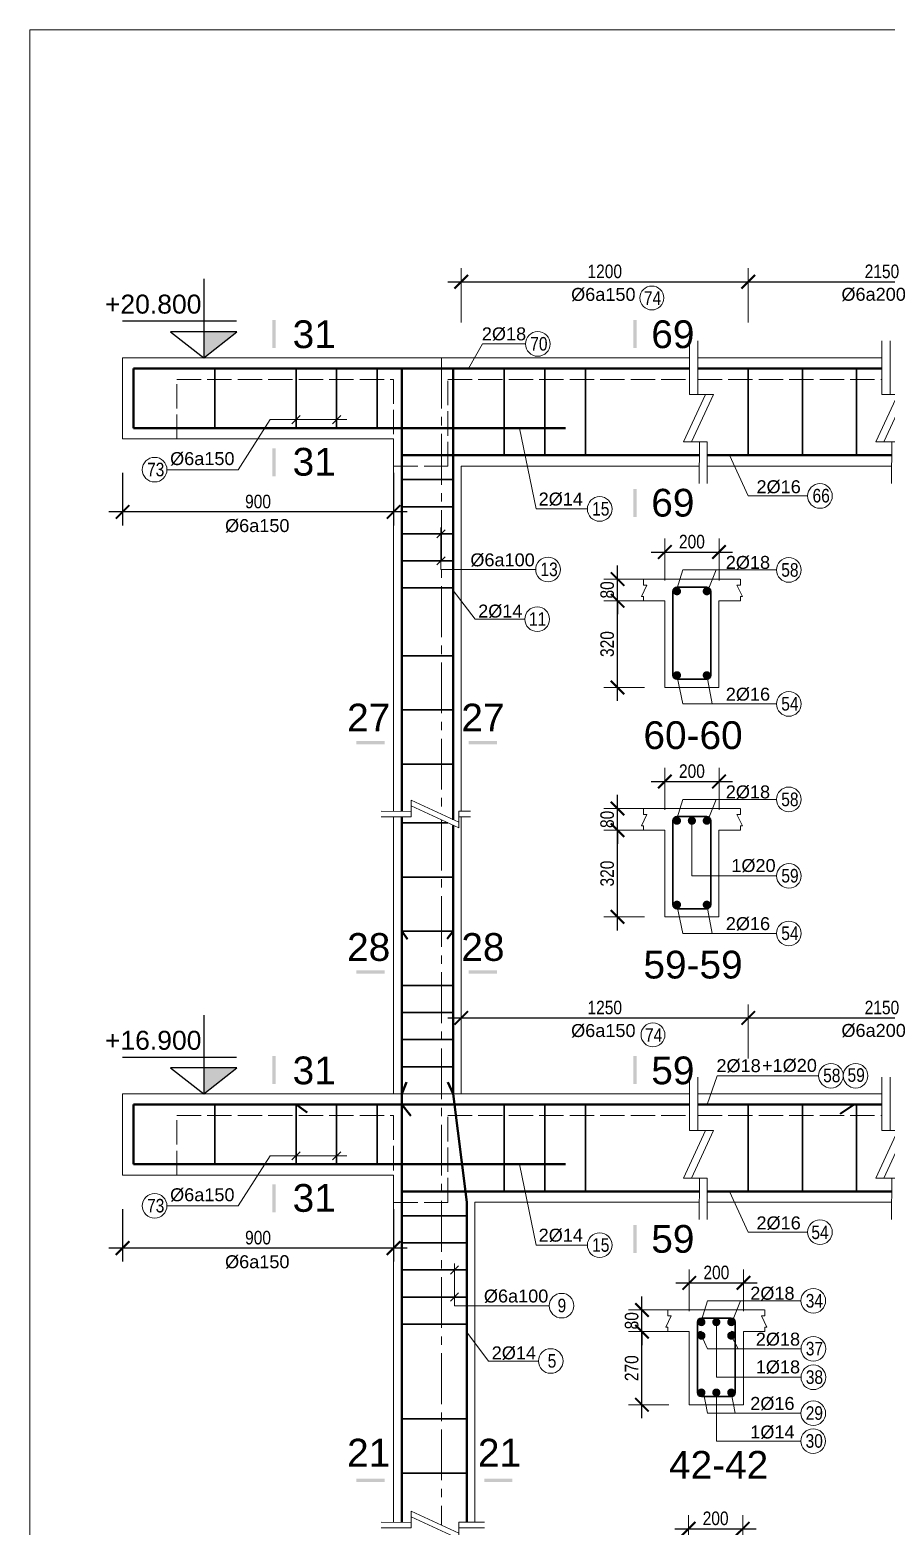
# Model space of a CAD drawing. Header units: inches. Extents: x 1604615 to 1925968, y -294302 to 52467.
# Drawn here: x 1641421 to 1654058, y -134507 to -112420 of the extents above; entities that cross this region are included whole.
import ezdxf

# ---------------------------------------------------------------- set-up
doc = ezdxf.new("R2010")
doc.units = ezdxf.units.IN
doc.header["$LTSCALE"] = 20
doc.header["$MEASUREMENT"] = 0
doc.linetypes.add('ACAD_ISO02W100', pattern=[15, 12, -3])
doc.linetypes.add('CENTER2', pattern=[1.125, 0.75, -0.125, 0.125, -0.125])
doc.layers.get('0').update_dxf_attribs({"lineweight": 13})
for name, color, linetype, lineweight in [('BORDER', 3, 'Continuous', 40), ('Duong bao', 4, 'Continuous', 30), ('net 0.2', 5, 'Continuous', 20), ('net dut', 7, 'Continuous', 9), ('truc', 16, 'CENTER2', 9)]:
    doc.layers.add(name, color=color, linetype=linetype, lineweight=lineweight)
doc.layers.add('kt', color=7, linetype='Continuous')
doc.layers.add('TEXT', color=9, linetype='Continuous')
doc.styles.add('chu', font='VHELVCN.TTF')
doc.styles.add('thep', font='ARIAL.TTF')
doc.dimstyles.new('tl100', dxfattribs={"dimscale": 100, "dimtxt": 2, "dimasz": 2, "dimexe": 2, "dimexo": 5, "dimgap": 0.5, "dimtad": 1, "dimdec": 0, "dimzin": 0, "dimdsep": 46, "dimtxsty": 'chu', "dimblk": 'ARCHTICK', "dimcen": 1, "dimdle": 2, "dimclrd": 1, "dimclre": 1, "dimclrt": 2, "dimadec": 0, "dimazin": 0, "dimtfac": 1, "dimtdec": 0, "dimtix": 1, "dimtofl": 0, "dimtmove": 0, "dimatfit": 3, "dimldrblk": 'ARCHTICK', "dimfxl": 1, "dimtolj": 1, "dimtzin": 0, "dimarcsym": 0})
doc.dimstyles.new('tl25', dxfattribs={"dimscale": 100, "dimtxt": 2, "dimasz": 2, "dimexe": 2, "dimexo": 3, "dimgap": 0.5, "dimtad": 1, "dimdec": 0, "dimlfac": 0.25, "dimdsep": 46, "dimtxsty": 'chu', "dimblk": 'ARCHTICK', "dimcen": 8, "dimdle": 2, "dimclrd": 1, "dimclre": 1, "dimclrt": 2, "dimadec": 0, "dimazin": 0, "dimtfac": 0.1, "dimtdec": 0, "dimtix": 1, "dimtmove": 2, "dimatfit": 3, "dimldrblk": 'ARCHTICK', "dimfxl": 6, "dimfxlon": 1, "dimtolj": 1, "dimlwe": -1, "dimarcsym": 0})

# ---------------------------------------------------------------- blocks, each defined once
blk = doc.blocks.new('_ArchTick')
at = {"color": 0, "linetype": 'ByBlock', "const_width": 0.15}
blk.add_lwpolyline([(-0.5, -0.5), (0.5, 0.5)], dxfattribs=at)
blk = doc.blocks.new('*D768')
at = {"color": 1, "lineweight": -2}
for p, q in [((1642788, -129826), (1642788, -130603)), ((1646788, -129826), (1646788, -130603)), ((1646988, -130403), (1642588, -130403))]:
    blk.add_line(p, q, dxfattribs=at)
at = {"layer": 'Defpoints', "color": 0}
for p in [(1642788, -129326), (1646788, -129326), (1642788, -130403)]:
    blk.add_point(p, dxfattribs=at)
at = {"color": 1, "lineweight": -2, "xscale": 200, "yscale": 200, "zscale": 200, "rotation": 180}
blk.add_blockref('_ArchTick', (1642788, -130403), dxfattribs=at)
at = {"color": 1, "lineweight": -2, "xscale": 200, "yscale": 200, "zscale": 200}
blk.add_blockref('_ArchTick', (1646788, -130403), dxfattribs=at)
at = {"color": 2, "insert": (1644788, -130250), "char_height": 200, "attachment_point": 5, "style": 'chu'}
blk.add_mtext('\\A1;900', dxfattribs=at)
blk = doc.blocks.new('*D770')
at = {"color": 1}
for p, q in [((1647788, -127605), (1647788, -126805)), ((1652023, -127605), (1652023, -126805))]:
    blk.add_line(p, q, dxfattribs=at)
at = {"color": 1, "lineweight": -2}
blk.add_line((1647588, -127005), (1652223, -127005), dxfattribs=at)
at = {"layer": 'Defpoints', "color": 0}
for p in [(1652023, -127005), (1647788, -128126), (1652023, -128286)]:
    blk.add_point(p, dxfattribs=at)
at = {"color": 1, "lineweight": -2, "xscale": 200, "yscale": 200, "zscale": 200, "rotation": 180}
blk.add_blockref('_ArchTick', (1647788, -127005), dxfattribs=at)
at = {"color": 1, "lineweight": -2, "xscale": 200, "yscale": 200, "zscale": 200}
blk.add_blockref('_ArchTick', (1652023, -127005), dxfattribs=at)
at = {"color": 2, "insert": (1649906, -126853), "char_height": 200, "attachment_point": 5, "style": 'chu'}
blk.add_mtext('\\A1;1250', dxfattribs=at)
blk = doc.blocks.new('*D771')
at = {"color": 1}
for p, q in [((1652023, -127605), (1652023, -126805)), ((1655971, -127605), (1655971, -126805))]:
    blk.add_line(p, q, dxfattribs=at)
at = {"color": 1, "lineweight": -2}
blk.add_line((1651823, -127005), (1656171, -127005), dxfattribs=at)
at = {"layer": 'Defpoints', "color": 0}
for p in [(1655971, -127005), (1652023, -128286), (1655971, -129566)]:
    blk.add_point(p, dxfattribs=at)
at = {"color": 1, "lineweight": -2, "xscale": 200, "yscale": 200, "zscale": 200, "rotation": 180}
blk.add_blockref('_ArchTick', (1652023, -127005), dxfattribs=at)
at = {"color": 1, "lineweight": -2, "xscale": 200, "yscale": 200, "zscale": 200}
blk.add_blockref('_ArchTick', (1655971, -127005), dxfattribs=at)
at = {"color": 2, "insert": (1653997, -126853), "char_height": 200, "attachment_point": 5, "style": 'chu'}
blk.add_mtext('\\A1;2150', dxfattribs=at)
blk = doc.blocks.new('kk')
at = {"ltscale": 0.1}
for p, q in [((-71, 1140), (-71, 350)), ((49, 350), (49, 1140)), ((-162, -350), (162, 350)), ((-71, 350), (281, 350)), ((281, 350), (-44, -350)), ((162, 350), (49, 350)), ((73, -350), (-162, -350)), ((-44, -350), (189, -350)), ((71, -962), (73, -350)), ((189, -350), (189, -962))]:
    blk.add_line(p, q, dxfattribs=at)
blk = doc.blocks.new('*D778')
at = {"color": 1, "lineweight": -2}
for p, q in [((1642788, -118958), (1642788, -119735)), ((1646788, -118958), (1646788, -119735)), ((1646988, -119535), (1642588, -119535))]:
    blk.add_line(p, q, dxfattribs=at)
at = {"layer": 'Defpoints', "color": 0}
for p in [(1642788, -118458), (1646788, -118458), (1642788, -119535)]:
    blk.add_point(p, dxfattribs=at)
at = {"color": 1, "lineweight": -2, "xscale": 200, "yscale": 200, "zscale": 200, "rotation": 180}
blk.add_blockref('_ArchTick', (1642788, -119535), dxfattribs=at)
at = {"color": 1, "lineweight": -2, "xscale": 200, "yscale": 200, "zscale": 200}
blk.add_blockref('_ArchTick', (1646788, -119535), dxfattribs=at)
at = {"color": 2, "insert": (1644788, -119383), "char_height": 200, "attachment_point": 5, "style": 'chu'}
blk.add_mtext('\\A1;900', dxfattribs=at)
blk = doc.blocks.new('*D780')
at = {"color": 1}
for p, q in [((1647788, -116737), (1647788, -115937)), ((1652023, -116737), (1652023, -115937))]:
    blk.add_line(p, q, dxfattribs=at)
at = {"color": 1, "lineweight": -2}
blk.add_line((1647588, -116137), (1652223, -116137), dxfattribs=at)
at = {"layer": 'Defpoints', "color": 0}
for p in [(1652023, -116137), (1647788, -117258), (1652023, -117418)]:
    blk.add_point(p, dxfattribs=at)
at = {"color": 1, "lineweight": -2, "xscale": 200, "yscale": 200, "zscale": 200, "rotation": 180}
blk.add_blockref('_ArchTick', (1647788, -116137), dxfattribs=at)
at = {"color": 1, "lineweight": -2, "xscale": 200, "yscale": 200, "zscale": 200}
blk.add_blockref('_ArchTick', (1652023, -116137), dxfattribs=at)
at = {"color": 2, "insert": (1649906, -115985), "char_height": 200, "attachment_point": 5, "style": 'chu'}
blk.add_mtext('\\A1;1200', dxfattribs=at)
blk = doc.blocks.new('*D781')
at = {"color": 1}
for p, q in [((1652023, -116737), (1652023, -115937)), ((1655971, -116737), (1655971, -115937))]:
    blk.add_line(p, q, dxfattribs=at)
at = {"color": 1, "lineweight": -2}
blk.add_line((1651823, -116137), (1656171, -116137), dxfattribs=at)
at = {"layer": 'Defpoints', "color": 0}
for p in [(1655971, -116137), (1652023, -117418), (1655971, -118698)]:
    blk.add_point(p, dxfattribs=at)
at = {"color": 1, "lineweight": -2, "xscale": 200, "yscale": 200, "zscale": 200, "rotation": 180}
blk.add_blockref('_ArchTick', (1652023, -116137), dxfattribs=at)
at = {"color": 1, "lineweight": -2, "xscale": 200, "yscale": 200, "zscale": 200}
blk.add_blockref('_ArchTick', (1655971, -116137), dxfattribs=at)
at = {"color": 2, "insert": (1653997, -115985), "char_height": 200, "attachment_point": 5, "style": 'chu'}
blk.add_mtext('\\A1;2150', dxfattribs=at)
blk = doc.blocks.new('*D631')
at = {"color": 1}
for p, q in [((1651142, -134965), (1651142, -134346)), ((1651942, -134965), (1651942, -134346))]:
    blk.add_line(p, q, dxfattribs=at)
at = {"color": 1, "lineweight": -2}
blk.add_line((1650942, -134546), (1652142, -134546), dxfattribs=at)
at = {"layer": 'Defpoints', "color": 0}
for p in [(1651942, -134546), (1651142, -135265), (1651942, -135265)]:
    blk.add_point(p, dxfattribs=at)
at = {"color": 1, "lineweight": -2, "xscale": 200, "yscale": 200, "zscale": 200, "rotation": 180}
blk.add_blockref('_ArchTick', (1651142, -134546), dxfattribs=at)
at = {"color": 1, "lineweight": -2, "xscale": 200, "yscale": 200, "zscale": 200}
blk.add_blockref('_ArchTick', (1651942, -134546), dxfattribs=at)
at = {"color": 2, "insert": (1651542, -134394), "char_height": 200, "attachment_point": 5, "style": 'chu'}
blk.add_mtext('\\A1;200', dxfattribs=at)
blk = doc.blocks.new('*D634')
at = {"color": 1}
for p, q in [((1651153, -131336), (1651153, -130717)), ((1651953, -131336), (1651953, -130717))]:
    blk.add_line(p, q, dxfattribs=at)
at = {"color": 1, "lineweight": -2}
blk.add_line((1650953, -130917), (1652153, -130917), dxfattribs=at)
at = {"layer": 'Defpoints', "color": 0}
for p in [(1651953, -130917), (1651153, -131636), (1651953, -131636)]:
    blk.add_point(p, dxfattribs=at)
at = {"color": 1, "lineweight": -2, "xscale": 200, "yscale": 200, "zscale": 200, "rotation": 180}
blk.add_blockref('_ArchTick', (1651153, -130917), dxfattribs=at)
at = {"color": 1, "lineweight": -2, "xscale": 200, "yscale": 200, "zscale": 200}
blk.add_blockref('_ArchTick', (1651953, -130917), dxfattribs=at)
at = {"color": 2, "insert": (1651553, -130764), "char_height": 200, "attachment_point": 5, "style": 'chu'}
blk.add_mtext('\\A1;200', dxfattribs=at)
blk = doc.blocks.new('*D635')
at = {"color": 1}
for p, q in [((1650853, -131636), (1650255, -131636)), ((1650853, -132716), (1650255, -132716))]:
    blk.add_line(p, q, dxfattribs=at)
at = {"color": 1, "lineweight": -2}
blk.add_line((1650455, -132916), (1650455, -131436), dxfattribs=at)
at = {"layer": 'Defpoints', "color": 0}
for p in [(1650455, -131636), (1651153, -131636), (1651153, -132716)]:
    blk.add_point(p, dxfattribs=at)
at = {"color": 1, "lineweight": -2, "xscale": 200, "yscale": 200, "zscale": 200}
for p, rotation in [((1650455, -131636), 90), ((1650455, -132716), 270)]:
    blk.add_blockref('_ArchTick', p, dxfattribs=dict(at, rotation=rotation))
at = {"color": 2, "insert": (1650303, -132176), "char_height": 200, "attachment_point": 5, "rotation": 90, "style": 'chu'}
blk.add_mtext('\\A1;270', dxfattribs=at)
blk = doc.blocks.new('*D636')
at = {"color": 1, "lineweight": -2}
for p, q in [((1650455, -131316), (1650455, -131116)), ((1650455, -131636), (1650455, -131316)), ((1650455, -131636), (1650455, -131836))]:
    blk.add_line(p, q, dxfattribs=at)
at = {"color": 1}
for p, q in [((1650853, -131316), (1650255, -131316)), ((1650853, -131636), (1650255, -131636))]:
    blk.add_line(p, q, dxfattribs=at)
at = {"layer": 'Defpoints', "color": 0}
for p in [(1650455, -131316), (1651153, -131316), (1651153, -131636)]:
    blk.add_point(p, dxfattribs=at)
at = {"color": 1, "lineweight": -2, "xscale": 200, "yscale": 200, "zscale": 200}
for p, rotation in [((1650455, -131316), 270), ((1650455, -131636), 90)]:
    blk.add_blockref('_ArchTick', p, dxfattribs=dict(at, rotation=rotation))
at = {"color": 2, "insert": (1650303, -131476), "char_height": 200, "attachment_point": 5, "rotation": 90, "style": 'chu'}
blk.add_mtext('\\A1;80', dxfattribs=at)
blk = doc.blocks.new('*D685')
at = {"color": 1}
for p, q in [((1650792, -123934), (1650792, -123315)), ((1651592, -123934), (1651592, -123315))]:
    blk.add_line(p, q, dxfattribs=at)
at = {"color": 1, "lineweight": -2}
blk.add_line((1650592, -123515), (1651792, -123515), dxfattribs=at)
at = {"layer": 'Defpoints', "color": 0}
for p in [(1651592, -123515), (1650792, -124234), (1651592, -124234)]:
    blk.add_point(p, dxfattribs=at)
at = {"color": 1, "lineweight": -2, "xscale": 200, "yscale": 200, "zscale": 200, "rotation": 180}
blk.add_blockref('_ArchTick', (1650792, -123515), dxfattribs=at)
at = {"color": 1, "lineweight": -2, "xscale": 200, "yscale": 200, "zscale": 200}
blk.add_blockref('_ArchTick', (1651592, -123515), dxfattribs=at)
at = {"color": 2, "insert": (1651192, -123363), "char_height": 200, "attachment_point": 5, "style": 'chu'}
blk.add_mtext('\\A1;200', dxfattribs=at)
blk = doc.blocks.new('*D686')
at = {"color": 1, "lineweight": -2}
blk.add_line((1650094, -125714), (1650094, -124034), dxfattribs=at)
at = {"color": 1}
for p, q in [((1650492, -124234), (1649894, -124234)), ((1650492, -125514), (1649894, -125514))]:
    blk.add_line(p, q, dxfattribs=at)
at = {"layer": 'Defpoints', "color": 0}
for p in [(1650094, -124234), (1650792, -124234), (1650792, -125514)]:
    blk.add_point(p, dxfattribs=at)
at = {"color": 1, "lineweight": -2, "xscale": 200, "yscale": 200, "zscale": 200}
for p, rotation in [((1650094, -124234), 90), ((1650094, -125514), 270)]:
    blk.add_blockref('_ArchTick', p, dxfattribs=dict(at, rotation=rotation))
at = {"color": 2, "insert": (1649942, -124874), "char_height": 200, "attachment_point": 5, "rotation": 90, "style": 'chu'}
blk.add_mtext('\\A1;320', dxfattribs=at)
blk = doc.blocks.new('*D687')
at = {"color": 1, "lineweight": -2}
for p, q in [((1650094, -123914), (1650094, -123714)), ((1650094, -124234), (1650094, -123914)), ((1650094, -124234), (1650094, -124434))]:
    blk.add_line(p, q, dxfattribs=at)
at = {"color": 1}
for p, q in [((1650492, -123914), (1649894, -123914)), ((1650492, -124234), (1649894, -124234))]:
    blk.add_line(p, q, dxfattribs=at)
at = {"layer": 'Defpoints', "color": 0}
for p in [(1650094, -123914), (1650792, -123914), (1650792, -124234)]:
    blk.add_point(p, dxfattribs=at)
at = {"color": 1, "lineweight": -2, "xscale": 200, "yscale": 200, "zscale": 200}
for p, rotation in [((1650094, -123914), 270), ((1650094, -124234), 90)]:
    blk.add_blockref('_ArchTick', p, dxfattribs=dict(at, rotation=rotation))
at = {"color": 2, "insert": (1649942, -124074), "char_height": 200, "attachment_point": 5, "rotation": 90, "style": 'chu'}
blk.add_mtext('\\A1;80', dxfattribs=at)
blk = doc.blocks.new('*D718')
at = {"color": 1}
for p, q in [((1650792, -120546), (1650792, -119927)), ((1651592, -120546), (1651592, -119927))]:
    blk.add_line(p, q, dxfattribs=at)
at = {"color": 1, "lineweight": -2}
blk.add_line((1650592, -120127), (1651792, -120127), dxfattribs=at)
at = {"layer": 'Defpoints', "color": 0}
for p in [(1651592, -120127), (1650792, -120846), (1651592, -120846)]:
    blk.add_point(p, dxfattribs=at)
at = {"color": 1, "lineweight": -2, "xscale": 200, "yscale": 200, "zscale": 200, "rotation": 180}
blk.add_blockref('_ArchTick', (1650792, -120127), dxfattribs=at)
at = {"color": 1, "lineweight": -2, "xscale": 200, "yscale": 200, "zscale": 200}
blk.add_blockref('_ArchTick', (1651592, -120127), dxfattribs=at)
at = {"color": 2, "insert": (1651192, -119975), "char_height": 200, "attachment_point": 5, "style": 'chu'}
blk.add_mtext('\\A1;200', dxfattribs=at)
blk = doc.blocks.new('*D719')
at = {"color": 1, "lineweight": -2}
blk.add_line((1650094, -122326), (1650094, -120646), dxfattribs=at)
at = {"color": 1}
for p, q in [((1650492, -120846), (1649894, -120846)), ((1650492, -122126), (1649894, -122126))]:
    blk.add_line(p, q, dxfattribs=at)
at = {"layer": 'Defpoints', "color": 0}
for p in [(1650094, -120846), (1650792, -120846), (1650792, -122126)]:
    blk.add_point(p, dxfattribs=at)
at = {"color": 1, "lineweight": -2, "xscale": 200, "yscale": 200, "zscale": 200}
for p, rotation in [((1650094, -120846), 90), ((1650094, -122126), 270)]:
    blk.add_blockref('_ArchTick', p, dxfattribs=dict(at, rotation=rotation))
at = {"color": 2, "insert": (1649942, -121486), "char_height": 200, "attachment_point": 5, "rotation": 90, "style": 'chu'}
blk.add_mtext('\\A1;320', dxfattribs=at)
blk = doc.blocks.new('*D720')
at = {"color": 1, "lineweight": -2}
for p, q in [((1650094, -120526), (1650094, -120326)), ((1650094, -120846), (1650094, -120526)), ((1650094, -120846), (1650094, -121046))]:
    blk.add_line(p, q, dxfattribs=at)
at = {"color": 1}
for p, q in [((1650492, -120526), (1649894, -120526)), ((1650492, -120846), (1649894, -120846))]:
    blk.add_line(p, q, dxfattribs=at)
at = {"layer": 'Defpoints', "color": 0}
for p in [(1650094, -120526), (1650792, -120526), (1650792, -120846)]:
    blk.add_point(p, dxfattribs=at)
at = {"color": 1, "lineweight": -2, "xscale": 200, "yscale": 200, "zscale": 200}
for p, rotation in [((1650094, -120526), 270), ((1650094, -120846), 90)]:
    blk.add_blockref('_ArchTick', p, dxfattribs=dict(at, rotation=rotation))
at = {"color": 2, "insert": (1649942, -120686), "char_height": 200, "attachment_point": 5, "rotation": 90, "style": 'chu'}
blk.add_mtext('\\A1;80', dxfattribs=at)

msp = doc.modelspace()

# ---------------------------------------------------------------- hatches: boundary and pattern name
at = {"layer": 'kt'}
for points in [[(1644477, -116874.2), (1643987.4, -117258), (1643987.4, -116874.2)], [(1644477, -116874.2), (1643987.4, -117258), (1643987.4, -116874.2)], [(1644477, -116874.2), (1643987.4, -117258), (1643987.4, -116874.2)], [(1644477, -127742), (1643987.4, -128125.7), (1643987.4, -127742)], [(1644477, -127742), (1643987.4, -128125.7), (1643987.4, -127742)]]:
    msp.add_hatch(color=256, dxfattribs=at).paths.add_polyline_path(points)

# ---------------------------------------------------------------- linework, layer by layer
at = {"ltscale": 0.1}
for p, q in [((1642788.4, -118458), (1642788.4, -117258)), ((1646788.4, -118458), (1642788.4, -118458)), ((1646788.4, -118458), (1646788.4, -123955.3)), ((1647788.4, -118858), (1647788.4, -123955.3)), ((1647788.4, -118858), (1651300.5, -118858.5)), ((1651418.4, -118858), (1654140.1, -118858.5)), ((1646788.4, -124037.9), (1646788.4, -128125.7)), ((1647788.4, -124037.9), (1647788.4, -128125.7)), ((1642788.4, -129325.7), (1642788.4, -128125.7)), ((1646788.4, -128125.7), (1647788.4, -128125.7)), ((1646788.4, -129325.7), (1642788.4, -129325.7)), ((1646788.4, -129325.7), (1646788.4, -134451.7)), ((1647988.4, -129725.7), (1647988.4, -134451.7)), ((1647988.4, -129725.7), (1651300.5, -129726.2)), ((1651418.4, -129725.7), (1654140.1, -129726.2))]:
    msp.add_line(p, q, dxfattribs=at)
for p, q in [((1645288.6, -118232.4), (1645408.3, -118111.9)), ((1645888.6, -118232.4), (1646008.3, -118111.9)), ((1647428.2, -119918.2), (1647547.9, -119797.7)), ((1647428.2, -120318.2), (1647547.9, -120197.7)), ((1650791.7, -120526.4), (1650479.3, -120526.4)), ((1651591.7, -120526.4), (1650791.7, -120526.4)), ((1651591.7, -120526.4), (1651904.1, -120526.4)), ((1650791.7, -120846.4), (1650475.7, -120846.4)), ((1650791.7, -120846.4), (1650791.7, -122126.4)), ((1651591.7, -122126.4), (1651591.7, -120846.4)), ((1651591.7, -120846.4), (1651907.7, -120846.4)), ((1650791.7, -122126.4), (1651591.7, -122126.4)), ((1650791.7, -123914), (1650479.3, -123914)), ((1651591.7, -123914), (1650791.7, -123914)), ((1651191.7, -124094), (1651191.7, -124908.6)), ((1651591.7, -123914), (1651904.1, -123914)), ((1650791.7, -124234), (1650475.7, -124234)), ((1650791.7, -124234), (1650791.7, -125514)), ((1651591.7, -125514), (1651591.7, -124234)), ((1651591.7, -124234), (1651907.7, -124234)), ((1651191.7, -124908.6), (1652439.7, -124908.6)), ((1650791.7, -125514), (1651591.7, -125514)), ((1645288.6, -129100.1), (1645408.3, -128979.6)), ((1645888.6, -129100.1), (1646008.3, -128979.6)), ((1647628.2, -130786), (1647747.9, -130665.4)), ((1647628.2, -131186), (1647747.9, -131065.4)), ((1651152.6, -131315.8), (1650840.2, -131315.8)), ((1651952.6, -131315.8), (1651152.6, -131315.8)), ((1651952.6, -131315.8), (1652265, -131315.8)), ((1651152.6, -131635.8), (1650836.6, -131635.8)), ((1651152.6, -131635.8), (1651152.6, -132715.8)), ((1651552.6, -131495.8), (1651552.6, -132310.4)), ((1651952.6, -132715.8), (1651952.6, -131635.8)), ((1651952.6, -131635.8), (1652268.6, -131635.8)), ((1651772.6, -131695.8), (1651873, -131889.6)), ((1651552.6, -132310.4), (1652800.7, -132310.4)), ((1651152.6, -132715.8), (1651952.6, -132715.8)), ((1651552.6, -132535.8), (1651552.6, -133252.6)), ((1651552.6, -133252.6), (1652799.6, -133252.6))]:
    msp.add_line(p, q)
msp.add_lwpolyline([(1641421, -112419.5), (1676538.2, -112419.5), (1676538.2, -159284.5), (1641421, -159284.5)], close=True)
for points in [[(1647894.6, -117418), (1648100.9, -117055.2), (1648735.4, -117055.2)], [(1646097.7, -118172.1), (1644965.3, -118172.1), (1644492.7, -118911.5), (1643443.2, -118911.5)], [(1648645.9, -118298), (1648895.4, -119491.7), (1649649.1, -119491.7)], [(1651745.8, -118698), (1652024.2, -119299.9), (1652900.1, -119299.9)], [(1647488.1, -119763.6), (1647488.1, -120385.4), (1648886.3, -120385.4)], [(1650475.7, -120526.4), (1650475.7, -120615.1), (1650526.5, -120615.1), (1650445.8, -120783.5), (1650475.7, -120783.5), (1650475.7, -120846.4)], [(1650971.7, -120676.4), (1651060.4, -120391.6), (1652440.6, -120391.6)], [(1651411.7, -120736.4), (1651549.7, -120391.6)], [(1651907.7, -120526.4), (1651907.7, -120615.1), (1651856.8, -120615.1), (1651937.5, -120783.5), (1651907.7, -120783.5), (1651907.7, -120846.4)], [(1647668.4, -120694.4), (1647990.5, -121118.9), (1648726.9, -121118.9)], [(1650971.7, -121946.4), (1651060.4, -122370), (1652440.6, -122370)], [(1651411.7, -121946.4), (1651489.1, -122370)], [(1650971.7, -124064), (1651060.4, -123779.2), (1652440.6, -123779.2)], [(1651411.7, -124124), (1651549.7, -123779.2)], [(1650475.7, -123914), (1650475.7, -124002.7), (1650526.5, -124002.7), (1650445.8, -124171.1), (1650475.7, -124171.1), (1650475.7, -124234)], [(1651907.7, -123914), (1651907.7, -124002.7), (1651856.8, -124002.7), (1651937.5, -124171.1), (1651907.7, -124171.1), (1651907.7, -124234)], [(1650971.7, -125334), (1651060.4, -125757.5), (1652440.6, -125757.5)], [(1651411.7, -125334), (1651489.1, -125757.5)], [(1651417.5, -128285.7), (1651563.5, -127858.8), (1653062.4, -127858.8)], [(1646097.7, -129039.9), (1644965.3, -129039.9), (1644492.7, -129779.2), (1643443.2, -129779.2)], [(1648645.9, -129165.7), (1648895.4, -130359.4), (1649649.1, -130359.4)], [(1651745.8, -129565.8), (1652024.2, -130167.6), (1652900.1, -130167.6)], [(1647688.1, -130631.3), (1647688.1, -131253.2), (1649086.3, -131253.2)], [(1651332.6, -131465.8), (1651421.3, -131181), (1652801.5, -131181)], [(1651772.6, -131525.8), (1651910.6, -131181)], [(1650836.6, -131315.8), (1650836.6, -131404.5), (1650887.5, -131404.5), (1650806.8, -131572.9), (1650836.6, -131572.9), (1650836.6, -131635.8)], [(1652268.6, -131315.8), (1652268.6, -131404.5), (1652217.7, -131404.5), (1652298.5, -131572.9), (1652268.6, -131572.9), (1652268.6, -131635.8)], [(1647868.4, -131645.6), (1648190.5, -132070.1), (1648926.9, -132070.1)], [(1651332.6, -131695.8), (1651421.3, -131889.6), (1652803, -131889.6)], [(1651362.6, -132535.8), (1651421.3, -132841), (1652801.5, -132841)], [(1651772.6, -132535.8), (1651828.4, -132841)]]:
    msp.add_lwpolyline(points)
for points in [[(1642788.4, -117258), (1647788.4, -117258)], [(1647788.4, -117258), (1651158.4, -117258)], [(1651278.4, -117258), (1653998, -117258)], [(1646605.7, -123954.7), (1647048.2, -123956.2), (1647048.2, -123791.7), (1647749.8, -124117.1), (1647749.8, -124037.9), (1647924.1, -124037.9)], [(1647924.1, -123953.9), (1647749.8, -123953.9), (1647749.8, -124200.1), (1647048.2, -123874.6), (1647048.2, -124037.9), (1646605.7, -124037.9)], [(1642788.4, -128125.7), (1646788.4, -128125.7)], [(1647788.4, -128125.7), (1651158.4, -128125.7)], [(1651278.4, -128125.7), (1653998, -128125.7)], [(1646605.7, -134451.1), (1647048.2, -134452.6), (1647048.2, -134288), (1647749.8, -134613.5), (1647749.8, -134534.2), (1648129.3, -134534.2)], [(1648129.3, -134450.2), (1647749.8, -134450.2), (1647749.8, -134696.4), (1647048.2, -134371), (1647048.2, -134534.2), (1646605.7, -134534.2)]]:
    msp.add_lwpolyline(points, dxfattribs=at)
at = {"const_width": 60}
for points in [[(1650941.7, -120706.4, -1), (1651001.7, -120706.4, -1)], [(1651441.7, -120706.4, 1), (1651381.7, -120706.4, 1)], [(1650941.7, -121946.4, 1), (1651001.7, -121946.4, 1)], [(1651441.7, -121946.4, -1), (1651381.7, -121946.4, -1)], [(1650941.7, -124094, -1), (1651001.7, -124094, -1)], [(1651161.7, -124094, -1), (1651221.7, -124094, -1)], [(1651441.7, -124094, 1), (1651381.7, -124094, 1)], [(1650941.7, -125334, 1), (1651001.7, -125334, 1)], [(1651441.7, -125334, -1), (1651381.7, -125334, -1)], [(1651302.6, -131495.8, -1), (1651362.6, -131495.8, -1)], [(1651302.6, -131695.8, -1), (1651362.6, -131695.8, -1)], [(1651522.6, -131495.8, -1), (1651582.6, -131495.8, -1)], [(1651802.6, -131495.8, 1), (1651742.6, -131495.8, 1)], [(1651802.6, -131695.8, 1), (1651742.6, -131695.8, 1)], [(1651302.6, -132535.8, 1), (1651362.6, -132535.8, 1)], [(1651522.6, -132535.8, 1), (1651582.6, -132535.8, 1)], [(1651802.6, -132535.8, -1), (1651742.6, -132535.8, -1)]]:
    msp.add_lwpolyline(points, format="xyb", close=True, dxfattribs=at)
for centre, radius in [((1650601, -116376.5), 176.4), ((1648917.3, -117055.2), 181.9), ((1643261.3, -118911.5), 181.9), ((1653082, -119299.9), 181.9), ((1649831, -119491.7), 181.9), ((1649068.2, -120385.4), 181.9), ((1652622.4, -120391.6), 181.9), ((1648908.8, -121118.9), 181.9), ((1652622.4, -122370), 181.9), ((1652622.4, -123779.2), 181.9), ((1652623.9, -124908.6), 181.9), ((1652622.4, -125757.5), 181.9), ((1650617.5, -127255), 176.4), ((1653244.3, -127858.8), 181.9), ((1653608.1, -127858.8), 181.9), ((1643261.3, -129779.2), 181.9), ((1653082, -130167.6), 181.9), ((1649831, -130359.4), 181.9), ((1649268.2, -131253.2), 181.9), ((1652983.4, -131181), 181.9), ((1652984.9, -131889.6), 181.9), ((1649108.8, -132070.1), 181.9), ((1652984.9, -132310.4), 181.9), ((1652983.4, -132841), 181.9), ((1652981.5, -133252.6), 181.9)]:
    msp.add_circle(centre, radius)
for points in [[(1645048.5, -116699.6), (1644998.5, -116699.6), (1645048.5, -117113.9), (1644998.5, -117113.9)], [(1650379, -116699.6), (1650329, -116699.6), (1650379, -117113.9), (1650329, -117113.9)], [(1645048.5, -118595.1), (1644998.5, -118595.1), (1645048.5, -119009.4), (1644998.5, -119009.4)], [(1650379, -119195.2), (1650329, -119195.2), (1650379, -119609.5), (1650329, -119609.5)], [(1646655.2, -122966.3), (1646655.2, -122916.3), (1646240.9, -122966.3), (1646240.9, -122916.3)], [(1648312.7, -122966.3), (1648312.7, -122916.3), (1647898.4, -122966.3), (1647898.4, -122916.3)], [(1646655.2, -126353), (1646655.2, -126303), (1646240.9, -126353), (1646240.9, -126303)], [(1648312.7, -126353), (1648312.7, -126303), (1647898.4, -126353), (1647898.4, -126303)], [(1645048.5, -127567.3), (1644998.5, -127567.3), (1645048.5, -127981.6), (1644998.5, -127981.6)], [(1650379, -127567.3), (1650329, -127567.3), (1650379, -127981.6), (1650329, -127981.6)], [(1645048.5, -129462.8), (1644998.5, -129462.8), (1645048.5, -129877.1), (1644998.5, -129877.1)], [(1650379, -130062.9), (1650329, -130062.9), (1650379, -130477.3), (1650329, -130477.3)], [(1646655.2, -133854.7), (1646655.2, -133804.7), (1646240.9, -133854.7), (1646240.9, -133804.7)], [(1648540.3, -133854.7), (1648540.3, -133804.7), (1648126, -133854.7), (1648126, -133804.7)]]:
    msp.add_trace(points)
at = {"layer": 'BORDER', "ltscale": 0.1}
for p, q in [((1642948.4, -117418), (1651158.4, -117418)), ((1647668.4, -117418), (1647668.4, -124079.4)), ((1651278.4, -117418), (1653998, -117418)), ((1651278.4, -117418), (1653588.4, -117418)), ((1646908.4, -118698), (1651301.1, -118698.5)), ((1651418.4, -118698), (1654140.7, -118698.5)), ((1647668.4, -124162.3), (1647668.4, -128125.7)), ((1647668.4, -125725.7), (1647581.6, -125835.7)), ((1647668.4, -128125.7), (1647668.4, -125885.7)), ((1642948.4, -128285.7), (1651158.4, -128285.7)), ((1645348.4, -128285.7), (1645510.8, -128401)), ((1646908.4, -128285.7), (1647043.5, -128452)), ((1647868.4, -129725.7), (1647668.4, -128125.7)), ((1651278.4, -128285.7), (1653998, -128285.7)), ((1651278.4, -128285.7), (1653588.4, -128285.7)), ((1653588.4, -128285.7), (1653378.1, -128420.8)), ((1646908.4, -129565.7), (1651301.1, -129566.2)), ((1651418.4, -129565.7), (1654140.7, -129566.2)), ((1647868.4, -129725.7), (1647868.4, -134451.7))]:
    msp.add_line(p, q, dxfattribs=at)
for points in [[(1642948.4, -117418), (1642948.4, -118298)], [(1646908.4, -123955.3), (1646908.4, -117418)], [(1647588.4, -117418), (1651158.4, -117418)], [(1642948.4, -118298), (1642948.4, -118298), (1646788.4, -118298), (1649325.9, -118298)], [(1646908.4, -134451.7), (1646908.4, -124037.9)], [(1646908.4, -125725.7), (1646908.4, -125725.7), (1646994.7, -125844.4)], [(1646908.4, -128125.7), (1646981.2, -127954.5)], [(1647668.4, -128125.7), (1647588.4, -127954.5)], [(1642948.4, -128285.7), (1642948.4, -129165.7)], [(1647588.4, -128285.7), (1651158.4, -128285.7)], [(1642948.4, -129165.7), (1642948.4, -129165.7), (1646788.4, -129165.7), (1649325.9, -129165.7)]]:
    msp.add_lwpolyline(points, dxfattribs=at)
at = {"layer": 'Duong bao', "ltscale": 0.1}
for p, q in [((1644148.4, -117418), (1644148.4, -118298)), ((1645348.4, -117418), (1645348.4, -118298)), ((1645948.4, -117418), (1645948.4, -118298)), ((1646548.4, -117418), (1646548.4, -118298)), ((1648423.4, -118698), (1648423.4, -117418)), ((1649023.4, -118698), (1649023.4, -117418)), ((1649623.4, -118698), (1649623.4, -117418)), ((1652023.4, -118698), (1652023.4, -117418)), ((1652823.4, -118698), (1652823.4, -117418)), ((1653623.4, -118698), (1653623.4, -117418)), ((1646908.4, -119058), (1647668.4, -119058)), ((1646908.4, -119458), (1647668.4, -119458)), ((1646908.4, -119858), (1647668.4, -119858)), ((1646908.4, -120258), (1647668.4, -120258)), ((1646908.4, -120658), (1647668.4, -120658)), ((1646908.4, -121658), (1647668.4, -121658)), ((1646908.4, -122458), (1647668.4, -122458)), ((1646908.4, -123258), (1647668.4, -123258)), ((1646908.4, -124125.7), (1647588.4, -124125.7)), ((1646908.4, -124925.7), (1647668.4, -124925.7)), ((1646908.4, -125725.7), (1647668.4, -125725.7)), ((1646908.4, -126525.7), (1647668.4, -126525.7)), ((1646908.4, -126925.7), (1647668.4, -126925.7)), ((1646908.4, -127325.7), (1647668.4, -127325.7)), ((1646908.4, -127725.7), (1647668.4, -127725.7)), ((1644148.4, -128285.7), (1644148.4, -129165.7)), ((1645348.4, -128285.7), (1645348.4, -129165.7)), ((1645948.4, -128285.7), (1645948.4, -129165.7)), ((1646548.4, -128285.7), (1646548.4, -129165.7)), ((1648423.4, -129565.7), (1648423.4, -128285.7)), ((1649023.4, -129565.7), (1649023.4, -128285.7)), ((1649623.4, -129565.7), (1649623.4, -128285.7)), ((1652023.4, -129565.7), (1652023.4, -128285.7)), ((1652823.4, -129565.7), (1652823.4, -128285.7)), ((1653623.4, -129565.7), (1653623.4, -128285.7)), ((1646908.4, -129925.7), (1647868.4, -129925.7)), ((1646908.4, -130325.7), (1647868.4, -130325.7)), ((1646908.4, -130725.7), (1647868.4, -130725.7)), ((1646908.4, -131125.7), (1647868.4, -131125.7)), ((1646908.4, -131525.7), (1647868.4, -131525.7)), ((1646908.4, -132925.7), (1647868.4, -132925.7)), ((1646908.4, -133725.7), (1647868.4, -133725.7))]:
    msp.add_line(p, q, dxfattribs=at)
at = {"layer": 'Duong bao'}
for p, q in [((1650911.7, -120706.4), (1650911.7, -121946.4)), ((1651411.7, -120646.4), (1650971.7, -120646.4)), ((1651471.7, -121946.4), (1651471.7, -120706.4)), ((1650971.7, -122006.4), (1651411.7, -122006.4)), ((1650911.7, -124094), (1650911.7, -125334)), ((1651411.7, -124034), (1650971.7, -124034)), ((1651471.7, -125334), (1651471.7, -124094)), ((1650971.7, -125394), (1651411.7, -125394)), ((1651272.6, -131495.8), (1651272.6, -132535.8)), ((1651772.6, -131435.8), (1651332.6, -131435.8)), ((1651832.6, -132535.8), (1651832.6, -131495.8)), ((1651332.6, -132595.8), (1651772.6, -132595.8))]:
    msp.add_line(p, q, dxfattribs=at)
for centre, start, end in [((1650971.7, -120706.4), 90, 180), ((1651411.7, -120706.4), 0, 90), ((1650971.7, -121946.4), 180, 270), ((1651411.7, -121946.4), 270, 0), ((1650971.7, -124094), 90, 180), ((1651411.7, -124094), 0, 90), ((1650971.7, -125334), 180, 270), ((1651411.7, -125334), 270, 0), ((1651332.6, -131495.8), 90, 180), ((1651332.6, -131695.8), 90, 180), ((1651772.6, -131495.8), 0, 90), ((1651772.6, -131695.8), 0, 90), ((1651332.6, -132535.8), 180, 270), ((1651772.6, -132535.8), 270, 0)]:
    msp.add_arc(centre, 60, start, end, dxfattribs=at)
at = {"layer": 'kt'}
for p, q in [((1644472.1, -116719.4), (1642788.4, -116719.4)), ((1644472.1, -116719.4), (1642788.4, -116719.4)), ((1644472.1, -116719.4), (1642788.4, -116719.4)), ((1643497.7, -116874.2), (1643987.4, -117258)), ((1643497.7, -116874.2), (1643987.4, -117258)), ((1643497.7, -116874.2), (1643987.4, -117258)), ((1644472.1, -127587.1), (1642788.4, -127587.1)), ((1644472.1, -127587.1), (1642788.4, -127587.1)), ((1643497.7, -127742), (1643987.4, -128125.7)), ((1643497.7, -127742), (1643987.4, -128125.7))]:
    msp.add_line(p, q, dxfattribs=at)
for points in [[(1643987.4, -116094.3), (1643987.4, -117258), (1644477, -116874.2), (1643497.7, -116874.2)], [(1643987.4, -116094.3), (1643987.4, -117258), (1644477, -116874.2), (1643497.7, -116874.2)], [(1643987.4, -116094.3), (1643987.4, -117258), (1644477, -116874.2), (1643497.7, -116874.2)], [(1643987.4, -126962.1), (1643987.4, -128125.7), (1644477, -127742), (1643497.7, -127742)], [(1643987.4, -126962.1), (1643987.4, -128125.7), (1644477, -127742), (1643497.7, -127742)]]:
    msp.add_lwpolyline(points, dxfattribs=at)
at = {"layer": 'net dut', "linetype": 'ACAD_ISO02W100', "ltscale": 1.5}
for p, q in [((1643588.4, -117578), (1646788.4, -117578)), ((1646788.4, -117578), (1646788.4, -118859.9)), ((1647588.4, -117578), (1651158.4, -117578)), ((1647588.4, -118859.9), (1647588.4, -117578)), ((1651278.4, -117578), (1653998, -117578)), ((1646788.4, -118859.9), (1647588.4, -118859.9)), ((1643588.4, -128445.7), (1646788.4, -128445.7)), ((1646788.4, -128445.7), (1646788.4, -129727.6)), ((1647588.4, -128445.7), (1651158.4, -128445.7)), ((1647588.4, -129727.6), (1647588.4, -128445.7)), ((1651278.4, -128445.7), (1653998, -128445.7)), ((1646788.4, -129727.6), (1647588.4, -129727.6))]:
    msp.add_line(p, q, dxfattribs=at)
for points in [[(1642788.4, -118458), (1643588.4, -118458), (1643588.4, -117578)], [(1642788.4, -129325.7), (1643588.4, -129325.7), (1643588.4, -128445.7)]]:
    msp.add_lwpolyline(points, dxfattribs=at)
at = {"layer": 'truc', "linetype": 'CENTER2', "ltscale": 50}
for points in [[(1647493.5, -117258), (1647493.5, -123998.2)], [(1647493.5, -124081.2), (1647493.5, -134494.6)]]:
    msp.add_lwpolyline(points, dxfattribs=at)

# ---------------------------------------------------------------- block references
for p in [(1651229.1, -118151.5), (1654068.7, -118151.5), (1651229.1, -129019.3), (1654068.7, -129019.3)]:
    msp.add_blockref('kk', p)

# ---------------------------------------------------------------- texts
at = {"layer": 'net 0.2', "char_height": 200, "width": 363.074, "style": 'chu'}
for s, insert, attachment_point in [('74', (1650483.2, -116278.5), 1), ('70', (1648805.9, -116952.9), 1), ('73', (1643149.7, -118808.9), 1), ('66', (1652972.9, -119194.8), 1), ('15', (1649719.4, -119389.1), 1), ('13', (1648956.6, -120282.8), 1), ('58', (1652510.9, -120494.3), 7), ('11', (1648787.1, -121016.2), 1), ('54', (1652510.9, -122267.3), 1), ('58', (1652510.9, -123881.9), 7), ('59', (1652512.3, -124806), 1), ('54', (1652510.9, -125654.9), 1), ('74', (1650499.7, -127157), 1), ('58', (1653129.6, -127754.5), 1), ('59', (1653489.2, -127748.5), 1), ('73', (1643149.7, -129676.6), 1), ('54', (1652955.4, -130069.6), 1), ('15', (1649719.4, -130256.8), 1), ('9', (1649209.6, -131150.5), 1), ('34', (1652871.8, -131283.7), 7), ('37', (1652873.3, -131787), 1), ('5', (1649063.4, -131967.4), 1), ('38', (1652873.3, -132207.8), 1), ('29', (1652871.8, -132738.3), 1), ('30', (1652869.9, -133150), 1)]:
    msp.add_mtext(s, dxfattribs=dict(at, insert=insert, attachment_point=attachment_point))
at = {"layer": 'TEXT', "style": 'thep'}
for s, height, p in [('+20.800', 280, (1642528.1, -116607.4)), ('%%C6a150', 191.25, (1649409.4, -116419.4)), ('%%C6a200', 191.25, (1653399.2, -116417.8)), ('31', 409.93, (1645298.7, -117117)), ('2%%C18', 191.25, (1648091.6, -117002.1)), ('69', 409.93, (1650592.7, -117117)), ('31', 409.93, (1645298.7, -118999.8)), ('%%C6a150', 191.25, (1643490.2, -118843.5)), ('2%%C14', 191.25, (1648929.7, -119440.6)), ('69', 409.93, (1650592.7, -119604.1)), ('2%%C16', 191.25, (1652145.4, -119259)), ('%%C6a150', 191.25, (1644301.6, -119832.3)), ('%%C6a100', 191.25, (1647921.7, -120338.6)), ('2%%C18', 191.25, (1651692.4, -120376.3)), ('2%%C14', 191.25, (1648037.2, -121094.4)), ('2%%C16', 191.25, (1651692.4, -122321.1)), ('27', 409.93, (1646102.7, -122776.4)), ('27', 409.93, (1647788.8, -122776.4)), ('60-60', 409.93, (1650476.4, -123035.6)), ('2%%C18', 191.25, (1651692.4, -123763.9)), ('1%%C20', 191.25, (1651774.1, -124850.8)), ('2%%C16', 191.25, (1651692.4, -125708.7)), ('28', 409.93, (1646102.7, -126163.1)), ('28', 409.93, (1647788.8, -126163.1)), ('59-59', 409.93, (1650476.4, -126423.2)), ('+16.900', 280, (1642528.1, -127475.1)), ('%%C6a150', 191.25, (1649409.4, -127287.1)), ('%%C6a200', 191.25, (1653399.2, -127285.5)), ('31', 409.93, (1645298.7, -127984.7)), ('59', 409.93, (1650592.7, -127984.7)), ('2%%C18', 191.25, (1651554.3, -127805.7)), ('+1%%C20', 191.25, (1652227.3, -127801.7)), ('%%C6a150', 191.25, (1643490.2, -129711.2)), ('31', 409.93, (1645298.7, -129867.5)), ('59', 409.93, (1650592.7, -130471.8)), ('2%%C16', 191.25, (1652145.4, -130126.7)), ('2%%C14', 191.25, (1648929.7, -130308.3)), ('%%C6a150', 191.25, (1644301.6, -130700)), ('2%%C18', 191.25, (1652053.4, -131165.7)), ('%%C6a100', 191.25, (1648121.7, -131206.3)), ('2%%C14', 191.25, (1648237.2, -132045.6)), ('2%%C18', 191.25, (1652135.1, -131843)), ('1%%C18', 191.25, (1652135.1, -132252.6)), ('2%%C16', 191.25, (1652053.4, -132792.1)), ('1%%C14', 191.25, (1652053.4, -133213.2)), ('21', 409.93, (1646102.7, -133628.1)), ('21', 409.93, (1648033.6, -133628.1)), ('42-42', 409.93, (1650854.1, -133807.6))]:
    msp.add_text(s, height=height, dxfattribs=at).set_placement(p)

# ---------------------------------------------------------------- dimensions: what is measured, and where the dimension line sits
for base, p1, p2, text, dimstyle, picture, middle in [((1652023.4, -116137.3), (1647788.4, -117258), (1652023.4, -117418), '1200', 'tl25', '*D780', (1649905.9, -115985.1)), ((1655971.5, -116137.3), (1652023.4, -117418), (1655971.5, -118698), '2150', 'tl25', '*D781', (1653997.4, -115985.1)), ((1642788.4, -119534.9), (1646788.4, -118458), (1642788.4, -118458), '900', 'tl100', '*D778', (1644788.4, -119382.7)), ((1652023.4, -127005), (1647788.4, -128125.7), (1652023.4, -128285.7), '1250', 'tl25', '*D770', (1649905.9, -126852.9)), ((1655971.5, -127005), (1652023.4, -128285.7), (1655971.5, -129565.7), '2150', 'tl25', '*D771', (1653997.4, -126852.9)), ((1642788.4, -130402.6), (1646788.4, -129325.7), (1642788.4, -129325.7), '900', 'tl100', '*D768', (1644788.4, -130250.5))]:
    dim = msp.add_linear_dim(base=base, p1=p1, p2=p2, text=text, dimstyle=dimstyle)
    dim.commit()
    dim.dimension.update_dxf_attribs({"geometry": picture, "text_midpoint": middle})
for base, p1, p2, picture, middle in [((1651591.7, -120127.1), (1650791.7, -120846.4), (1651591.7, -120846.4), '*D718', (1651191.7, -119975)), ((1651591.7, -123514.7), (1650791.7, -124234), (1651591.7, -124234), '*D685', (1651191.7, -123362.6)), ((1651952.6, -130916.5), (1651152.6, -131635.8), (1651952.6, -131635.8), '*D634', (1651552.6, -130764.4)), ((1651942.2, -134545.9), (1651142.2, -135265.2), (1651942.2, -135265.2), '*D631', (1651542.2, -134393.7))]:
    dim = msp.add_linear_dim(base=base, p1=p1, p2=p2, dimstyle='tl25')
    dim.commit()
    dim.dimension.update_dxf_attribs({"geometry": picture, "text_midpoint": middle})
for base, p1, p2, picture, middle in [((1650093.8, -120526.4), (1650791.7, -120846.4), (1650791.7, -120526.4), '*D720', (1649941.6, -120686.4)), ((1650093.8, -120846.4), (1650791.7, -122126.4), (1650791.7, -120846.4), '*D719', (1649941.6, -121486.4)), ((1650093.8, -123914), (1650791.7, -124234), (1650791.7, -123914), '*D687', (1649941.6, -124074)), ((1650093.8, -124234), (1650791.7, -125514), (1650791.7, -124234), '*D686', (1649941.6, -124874)), ((1650454.7, -131315.8), (1651152.6, -131635.8), (1651152.6, -131315.8), '*D636', (1650302.6, -131475.8)), ((1650454.7, -131635.8), (1651152.6, -132715.8), (1651152.6, -131635.8), '*D635', (1650302.6, -132175.8))]:
    dim = msp.add_linear_dim(base=base, p1=p1, p2=p2, angle=90, dimstyle='tl25')
    dim.commit()
    dim.dimension.update_dxf_attribs({"geometry": picture, "text_midpoint": middle})

doc.saveas('drawing.dxf')
